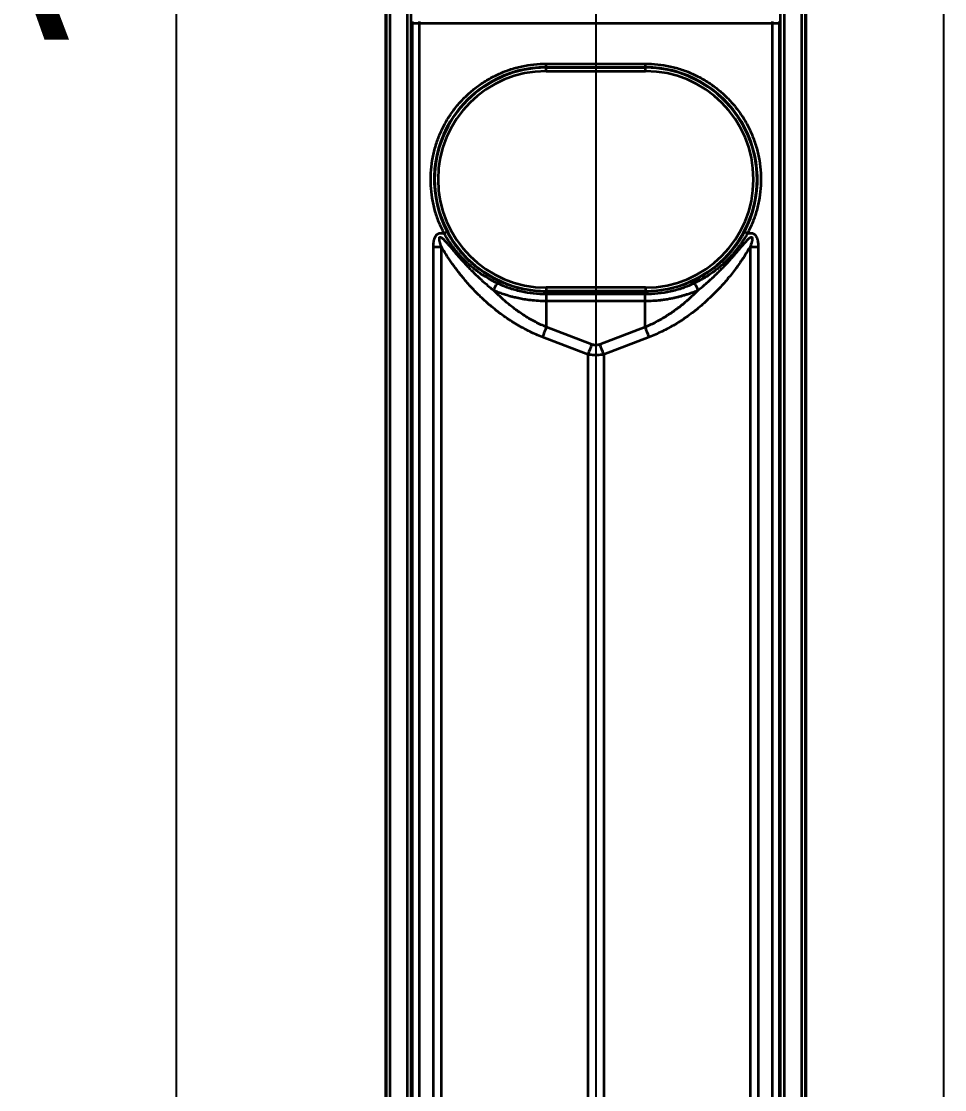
# Model space of a CAD drawing. Header units: millimetres. Extents: x 68 to 2000, y 100 to 2870.
# Drawn here: x 717.1 to 849.4, y 1823.2 to 1976.3 of the extents above; entities that cross this region are included whole.
import ezdxf

# ---------------------------------------------------------------- set-up
doc = ezdxf.new("R2010")
doc.units = ezdxf.units.MM
doc.header["$LTSCALE"] = 10
for name, color, linetype, lineweight in [('_Sichtbarkanten', 7, 'Continuous', 25), ('Bemaßung (ISO)', 7, 'Continuous', 25), ('Schnittlinie (ISO)', 7, 'Continuous', 35), ('Sichtbar schmal (ISO)', 7, 'Continuous', 35)]:
    doc.layers.add(name, color=color, linetype=linetype, lineweight=lineweight)
doc.styles.add('Bezeichnungstext (DIN)', font='verdana.ttf')
doc.styles.add('Notiztext (DIN)', font='verdana.ttf')
doc.dimstyles.new('Standard (DIN)', dxfattribs={"dimscale": 10, "dimtxt": 2.5, "dimasz": 2.5, "dimexe": 2, "dimexo": 4, "dimgap": 0.5, "dimtad": 1, "dimdec": 1, "dimrnd": 1e-08, "dimtxsty": 'Notiztext (DIN)', "dimcen": 0.09, "dimclrd": 256, "dimclre": 256, "dimclrt": 256, "dimadec": 0, "dimazin": 2, "dimtfac": 1, "dimtmove": 0, "dimatfit": 3, "dimfxl": 0, "dimtolj": 1, "dimtzin": 0, "dimlwd": -1, "dimlwe": -1, "dimarcsym": 0})

# ---------------------------------------------------------------- blocks, each defined once
blk = doc.blocks.new('2DTransSchnitt0')
at = {"layer": 'Schnittlinie (ISO)', "insert": (70.076, 197.367), "char_height": 2.5, "attachment_point": 7, "style": 'Bezeichnungstext (DIN)'}
blk.add_mtext('A', dxfattribs=at)
blk = doc.blocks.new('*D75')
at = {"layer": 'Bemaßung (ISO)', "transparency": 16777216}
for p, q in [((799.43, 1980.97), (799.43, 1440.02)), ((739.28, 1583.67), (739.28, 1440.02)), ((714.28, 1460.02), (689.28, 1460.02)), ((739.28, 1460.02), (764.28, 1460.02)), ((764.28, 1460.02), (774.43, 1460.02)), ((799.43, 1460.02), (774.43, 1460.02)), ((824.43, 1460.02), (849.43, 1460.02))]:
    blk.add_line(p, q, dxfattribs=at)
for points in [[(714.28, 1464.18), (714.28, 1455.85), (739.28, 1460.02)], [(824.43, 1464.18), (824.43, 1455.85), (799.43, 1460.02)]]:
    blk.add_solid(points, dxfattribs=at)
at = {"layer": 'Defpoints', "color": 0, "transparency": 16777216}
for p in [(799.43, 2020.97), (739.28, 1623.67), (799.43, 1460.02)]:
    blk.add_point(p, dxfattribs=at)
at = {"layer": 'Bemaßung (ISO)', "transparency": 16777216, "insert": (749.78, 1491.04), "char_height": 25, "attachment_point": 1, "style": 'Notiztext (DIN)'}
blk.add_mtext('\\A1;60', dxfattribs=at)
blk = doc.blocks.new('*D77')
at = {"layer": 'Bemaßung (ISO)', "transparency": 16777216}
for p, q in [((699.28, 2523.67), (439.28, 2523.67)), ((459.28, 2498.67), (459.28, 1648.67)), ((699.28, 1623.67), (439.28, 1623.67))]:
    blk.add_line(p, q, dxfattribs=at)
for points in [[(455.11, 2498.67), (463.45, 2498.67), (459.28, 2523.67)], [(455.11, 1648.67), (463.45, 1648.67), (459.28, 1623.67)]]:
    blk.add_solid(points, dxfattribs=at)
at = {"layer": 'Defpoints', "color": 0, "transparency": 16777216}
for p in [(739.28, 2523.67), (459.28, 1623.67), (739.28, 1623.67)]:
    blk.add_point(p, dxfattribs=at)
at = {"layer": 'Bemaßung (ISO)', "transparency": 16777216, "insert": (428.26, 2042.96), "char_height": 25, "attachment_point": 1, "rotation": 90, "style": 'Notiztext (DIN)'}
blk.add_mtext('\\A1;900', dxfattribs=at)
blk = doc.blocks.new('*D78')
at = {"layer": 'Bemaßung (ISO)', "transparency": 16777216}
for p, q in [((734.44, 2473.66), (627.2, 2473.66)), ((647.2, 1698.68), (647.2, 2448.66)), ((734.44, 1673.68), (627.2, 1673.68))]:
    blk.add_line(p, q, dxfattribs=at)
for points in [[(643.04, 2448.66), (651.37, 2448.66), (647.2, 2473.66)], [(643.04, 1698.68), (651.37, 1698.68), (647.2, 1673.68)]]:
    blk.add_solid(points, dxfattribs=at)
at = {"layer": 'Defpoints', "color": 0, "transparency": 16777216}
for p in [(647.2, 2473.66), (774.44, 2473.66), (774.44, 1673.68)]:
    blk.add_point(p, dxfattribs=at)
at = {"layer": 'Bemaßung (ISO)', "transparency": 16777216, "insert": (616.06, 2043.04), "char_height": 25, "attachment_point": 1, "rotation": 90, "style": 'Notiztext (DIN)'}
blk.add_mtext('\\A1;800', dxfattribs=at)

msp = doc.modelspace()

# ---------------------------------------------------------------- linework, layer by layer
at = {"layer": '_Sichtbarkanten'}
for p, q in [((739.28, 2523.67), (739.28, 1623.67)), ((849.28, 2523.67), (849.28, 1623.67)), ((769.28, 1676.67), (769.28, 2470.67)), ((829.58, 2470.67), (829.58, 1676.67))]:
    msp.add_line(p, q, dxfattribs=at)
at = {"layer": 'Sichtbar schmal (ISO)'}
for p, q in [((769.42, 1675.66), (769.42, 2471.68)), ((769.92, 2471.68), (769.92, 1675.66)), ((772.44, 1675.68), (772.44, 2471.66)), ((772.94, 2471.66), (772.94, 1675.68)), ((825.92, 1675.68), (825.92, 2471.66)), ((826.42, 2471.66), (826.42, 1675.68)), ((828.94, 1675.66), (828.94, 2471.68)), ((829.44, 2471.68), (829.44, 1675.66)), ((773.13, 1675.87), (773.15, 1976.05)), ((774.13, 1675.86), (774.15, 1976.05)), ((774.15, 1976.05), (774.15, 1976.31)), ((774.15, 1976.05), (824.71, 1976.05)), ((824.71, 1976.31), (824.71, 1976.05)), ((824.71, 1976.05), (824.73, 1675.86)), ((825.71, 1976.05), (825.73, 1675.87)), ((792.33, 1970.24), (806.53, 1970.24)), ((792.33, 1969.73), (792.33, 1970.24)), ((806.53, 1969.73), (806.53, 1970.24)), ((792.33, 1969.73), (806.53, 1969.73)), ((792.33, 1969.73), (792.33, 1969.68)), ((792.33, 1969.68), (806.53, 1969.68)), ((792.33, 1969.18), (792.33, 1969.68)), ((792.33, 1969.18), (806.53, 1969.18)), ((806.53, 1969.73), (806.53, 1969.68)), ((806.53, 1969.18), (806.53, 1969.68)), ((776.16, 1728.35), (776.16, 1943.99)), ((777.3, 1728.35), (777.3, 1943.99)), ((821.56, 1943.99), (821.56, 1728.35)), ((822.7, 1943.99), (822.7, 1728.35)), ((806.53, 1938.16), (792.33, 1938.16)), ((792.33, 1938.16), (792.33, 1937.66)), ((806.53, 1938.16), (806.53, 1937.66)), ((806.53, 1937.66), (792.33, 1937.66)), ((792.33, 1937.6), (792.33, 1937.66)), ((806.53, 1937.6), (792.33, 1937.6)), ((806.52, 1937.2), (792.34, 1937.2)), ((792.34, 1936.26), (792.34, 1937.2)), ((806.52, 1936.26), (806.52, 1937.2)), ((806.53, 1937.6), (806.53, 1937.66)), ((792.34, 1936.26), (806.52, 1936.26)), ((792.34, 1932.5), (792.34, 1936.26)), ((806.52, 1932.5), (806.52, 1936.26)), ((798.86, 1930.01), (792.34, 1932.5)), ((806.52, 1932.5), (800, 1930.01)), ((798.29, 1928.58), (791.77, 1931.07)), ((807.09, 1931.07), (800.57, 1928.58)), ((798.29, 1928.58), (798.29, 1743.77)), ((800.57, 1928.58), (800.57, 1743.77))]:
    msp.add_line(p, q, dxfattribs=at)
for centre, radius, start, end in [((792.33, 1953.67), 16.01, 90, 270), ((792.33, 1953.67), 15.51, 90, 270), ((806.53, 1953.67), 16.01, 270, 90), ((806.53, 1953.67), 15.51, 270, 90)]:
    msp.add_arc(centre, radius, start, end, dxfattribs=at)
for centre, major_axis, ratio, start_param, end_param in [((772.2, 1976.32), (0, 51.66), 0.018403, 4.707142, 4.712108), ((774.15, 1976.05), (-1, 0), 0.005236, 0.017454, 1.570801), ((824.71, 1976.05), (1, 0), 0.005236, 4.712384, 6.265732), ((826.66, 1976.32), (0, 51.65), 0.018399, 1.571077, 1.576044), ((792.33, 1953.67), (9.13, 13.22), 0.999999, 0.604455, 2.662176), ((806.53, 1953.67), (8.14, -13.85), 0.999999, 0.552354, 2.610076), ((777.69, 1945.92), (0.442, 0.234), 0.004624, 0.017453, 1.568342), ((821.17, 1945.92), (-0.442, 0.234), 0.004624, 4.714842, 6.265732), ((776.16, 1944.04), (-10, 0), 0.005236, 1.570796, 1.685163), ((822.7, 1944.04), (10, 0), 0.005236, 4.598023, 4.71239), ((786.28, 1940.68), (4.74, 8.81), 0.002481, 4.379438, 4.496654), ((785.24, 1938.69), (0.214, 0.452), 0.008853, 4.927959, 6.265731), ((813.62, 1938.69), (-0.214, 0.452), 0.008853, 0.017454, 1.355226), ((812.58, 1940.68), (-4.74, 8.81), 0.002481, 1.786532, 1.903744), ((792.33, 1937.1), (-0.005, 0.5), 0.011362, 4.911957, 6.265594), ((792.34, 1931.04), (1.79, 4.67), 0.108522, 1.294198, 1.606695), ((806.52, 1931.04), (-1.79, 4.67), 0.108522, 4.67649, 4.988987), ((798.86, 1928.55), (1.79, 4.67), 0.108522, 1.294198, 1.606695), ((800, 1928.55), (-1.79, 4.67), 0.108522, 4.67649, 4.988987)]:
    msp.add_ellipse(centre, major_axis=major_axis, ratio=ratio, start_param=start_param, end_param=end_param, dxfattribs=at)
for points, knots in [([(777.69, 1945.92), (777.41, 1946.45), (776.91, 1947.54), (776.33, 1949.24), (775.95, 1951), (775.75, 1952.78), (775.76, 1954.58), (775.95, 1956.37), (776.34, 1958.12), (776.92, 1959.83), (777.67, 1961.46), (778.6, 1963), (779.69, 1964.43), (780.93, 1965.73), (782.3, 1966.9), (783.79, 1967.9), (785.37, 1968.74), (787.05, 1969.41), (788.79, 1969.89), (790.56, 1970.17), (791.74, 1970.24), (792.33, 1970.24)], [0, 0, 0, 0, 0.0526316, 0.1052632, 0.1578947, 0.2105263, 0.2631579, 0.3157895, 0.3684211, 0.4210526, 0.4736842, 0.5263158, 0.5789474, 0.6315789, 0.6842105, 0.7368421, 0.7894737, 0.8421053, 0.8947368, 0.9473684, 1, 1, 1, 1]), ([(806.53, 1970.24), (807.12, 1970.24), (808.3, 1970.17), (810.07, 1969.89), (811.81, 1969.41), (813.49, 1968.74), (815.07, 1967.9), (816.56, 1966.9), (817.93, 1965.73), (819.17, 1964.43), (820.26, 1963), (821.19, 1961.46), (821.94, 1959.83), (822.52, 1958.12), (822.91, 1956.37), (823.1, 1954.58), (823.1, 1952.78), (822.91, 1951), (822.53, 1949.24), (821.95, 1947.54), (821.45, 1946.45), (821.17, 1945.92)], [0, 0, 0, 0, 0.0526316, 0.1052632, 0.1578947, 0.2105263, 0.2631579, 0.3157895, 0.3684211, 0.4210526, 0.4736842, 0.5263158, 0.5789474, 0.6315789, 0.6842105, 0.7368421, 0.7894737, 0.8421053, 0.8947368, 0.9473684, 1, 1, 1, 1]), ([(776.16, 1943.99), (776.16, 1944.07), (776.16, 1944.22), (776.17, 1944.42), (776.19, 1944.62), (776.22, 1944.8), (776.25, 1944.97), (776.29, 1945.12), (776.34, 1945.27), (776.4, 1945.4), (776.46, 1945.52), (776.53, 1945.62), (776.61, 1945.72), (776.69, 1945.79), (776.78, 1945.85), (776.87, 1945.9), (776.97, 1945.94), (777.09, 1945.97), (777.23, 1945.98), (777.37, 1945.98), (777.53, 1945.96), (777.63, 1945.93), (777.69, 1945.92)], [0, 0, 0, 0, 0.05, 0.1, 0.15, 0.2, 0.25, 0.3, 0.35, 0.4, 0.45, 0.5, 0.55, 0.6, 0.65, 0.7, 0.75, 0.8, 0.85, 0.9, 0.95, 0.9999999, 0.9999999, 0.9999999, 0.9999999]), ([(785.29, 1938.79), (785.26, 1938.8), (785.23, 1938.81), (785.21, 1938.83), (784.88, 1938.98), (784.58, 1939.14), (784.29, 1939.3), (784.24, 1939.33), (784.19, 1939.36), (784.14, 1939.39), (783.91, 1939.52), (783.7, 1939.65), (783.49, 1939.78), (783.38, 1939.85), (783.27, 1939.92), (783.16, 1939.99), (783.03, 1940.08), (782.91, 1940.17), (782.79, 1940.25), (782.63, 1940.37), (782.47, 1940.48), (782.32, 1940.59), (782.27, 1940.63), (782.22, 1940.67), (782.17, 1940.71), (781.98, 1940.86), (781.8, 1941.01), (781.63, 1941.15), (781.62, 1941.16), (781.61, 1941.16), (781.6, 1941.17), (781.44, 1941.31), (781.29, 1941.44), (781.15, 1941.57), (781.09, 1941.62), (781.04, 1941.67), (780.98, 1941.72), (780.89, 1941.81), (780.81, 1941.89), (780.72, 1941.97), (780.63, 1942.07), (780.54, 1942.16), (780.45, 1942.25), (780.41, 1942.28), (780.38, 1942.32), (780.34, 1942.36), (780.22, 1942.48), (780.11, 1942.6), (780, 1942.72), (779.99, 1942.73), (779.99, 1942.74), (779.98, 1942.74), (779.88, 1942.85), (779.78, 1942.96), (779.69, 1943.07), (779.65, 1943.11), (779.61, 1943.16), (779.57, 1943.21), (779.52, 1943.27), (779.47, 1943.33), (779.42, 1943.39), (779.35, 1943.48), (779.28, 1943.56), (779.22, 1943.65), (779.2, 1943.66), (779.19, 1943.68), (779.18, 1943.69), (779.11, 1943.79), (779.03, 1943.88), (778.96, 1943.97), (778.94, 1944), (778.92, 1944.03), (778.9, 1944.05), (778.86, 1944.12), (778.81, 1944.18), (778.77, 1944.24), (778.72, 1944.3), (778.67, 1944.37), (778.63, 1944.43), (778.62, 1944.45), (778.61, 1944.47), (778.59, 1944.48), (778.54, 1944.56), (778.49, 1944.64), (778.43, 1944.72), (778.42, 1944.74), (778.4, 1944.76), (778.39, 1944.79), (778.35, 1944.84), (778.32, 1944.89), (778.29, 1944.94), (778.25, 1945), (778.21, 1945.05), (778.17, 1945.11), (778.17, 1945.12), (778.16, 1945.13), (778.15, 1945.14), (778.11, 1945.21), (778.07, 1945.28), (778.03, 1945.35), (778.01, 1945.37), (778, 1945.39), (777.99, 1945.41), (777.96, 1945.46), (777.93, 1945.51), (777.9, 1945.55), (777.88, 1945.59), (777.85, 1945.64), (777.83, 1945.68), (777.81, 1945.71), (777.79, 1945.73), (777.78, 1945.76), (777.75, 1945.82), (777.72, 1945.87), (777.69, 1945.92)], [0, 0, 0, 0, 0.004276, 0.004276, 0.004276, 0.053726, 0.053726, 0.053726, 0.0625, 0.0625, 0.0625, 0.102903, 0.102903, 0.102903, 0.125, 0.125, 0.125, 0.151758, 0.151758, 0.151758, 0.1875, 0.1875, 0.1875, 0.200059, 0.200059, 0.200059, 0.247803, 0.247803, 0.247803, 0.25, 0.25, 0.25, 0.295013, 0.295013, 0.295013, 0.3125, 0.3125, 0.3125, 0.34185, 0.34185, 0.34185, 0.375, 0.375, 0.375, 0.388506, 0.388506, 0.388506, 0.434882, 0.434882, 0.434882, 0.4375, 0.4375, 0.4375, 0.480621, 0.480621, 0.480621, 0.5, 0.5, 0.5, 0.525458, 0.525458, 0.525458, 0.5625, 0.5625, 0.5625, 0.569334, 0.569334, 0.569334, 0.612298, 0.612298, 0.612298, 0.625, 0.625, 0.625, 0.654475, 0.654475, 0.654475, 0.6875, 0.6875, 0.6875, 0.696015, 0.696015, 0.696015, 0.737088, 0.737088, 0.737088, 0.75, 0.75, 0.75, 0.778003, 0.778003, 0.778003, 0.8125, 0.8125, 0.8125, 0.819295, 0.819295, 0.819295, 0.861856, 0.861856, 0.861856, 0.875, 0.875, 0.875, 0.907293, 0.907293, 0.907293, 0.9375, 0.9375, 0.9375, 0.958242, 0.958242, 0.958242, 1, 1, 1, 1]), ([(785.45, 1939.14), (785.08, 1939.32), (784.74, 1939.5), (784.42, 1939.68), (784.39, 1939.7), (784.36, 1939.71), (784.34, 1939.73), (784.05, 1939.89), (783.78, 1940.06), (783.53, 1940.22), (783.48, 1940.26), (783.43, 1940.29), (783.38, 1940.32), (783.16, 1940.47), (782.95, 1940.62), (782.75, 1940.76), (782.69, 1940.81), (782.63, 1940.85), (782.57, 1940.9), (782.4, 1941.03), (782.24, 1941.16), (782.08, 1941.29), (782.01, 1941.35), (781.94, 1941.41), (781.87, 1941.46), (781.74, 1941.58), (781.62, 1941.69), (781.5, 1941.8), (781.42, 1941.87), (781.35, 1941.94), (781.28, 1942.01), (781.17, 1942.1), (781.08, 1942.2), (780.98, 1942.29), (780.91, 1942.37), (780.83, 1942.44), (780.76, 1942.52), (780.68, 1942.6), (780.61, 1942.68), (780.54, 1942.75), (780.46, 1942.84), (780.38, 1942.92), (780.31, 1943.01), (780.25, 1943.07), (780.2, 1943.13), (780.14, 1943.19), (780.07, 1943.29), (779.99, 1943.38), (779.92, 1943.46), (779.88, 1943.51), (779.84, 1943.56), (779.8, 1943.61), (779.72, 1943.71), (779.65, 1943.8), (779.58, 1943.89), (779.55, 1943.93), (779.52, 1943.97), (779.49, 1944), (779.42, 1944.1), (779.35, 1944.2), (779.28, 1944.3), (779.26, 1944.32), (779.24, 1944.35), (779.23, 1944.37), (779.15, 1944.47), (779.08, 1944.57), (779.02, 1944.67), (779.01, 1944.69), (779, 1944.7), (778.99, 1944.72), (778.92, 1944.82), (778.85, 1944.92), (778.79, 1945.02), (778.79, 1945.03), (778.78, 1945.03), (778.78, 1945.04), (778.71, 1945.14), (778.65, 1945.24), (778.59, 1945.34), (778.53, 1945.43), (778.48, 1945.53), (778.43, 1945.62), (778.42, 1945.63), (778.42, 1945.63), (778.41, 1945.64), (778.36, 1945.73), (778.31, 1945.81), (778.27, 1945.89), (778.27, 1945.9), (778.26, 1945.9), (778.26, 1945.91), (778.21, 1945.99), (778.17, 1946.07), (778.13, 1946.15)], [0, 0, 0, 0, 0.057565, 0.057565, 0.057565, 0.0625, 0.0625, 0.0625, 0.1151, 0.1151, 0.1151, 0.125, 0.125, 0.125, 0.172778, 0.172778, 0.172778, 0.1875, 0.1875, 0.1875, 0.230568, 0.230568, 0.230568, 0.25, 0.25, 0.25, 0.288462, 0.288462, 0.288462, 0.3125, 0.3125, 0.3125, 0.346447, 0.346447, 0.346447, 0.375, 0.375, 0.375, 0.404515, 0.404515, 0.404515, 0.4375, 0.4375, 0.4375, 0.462655, 0.462655, 0.462655, 0.5, 0.5, 0.5, 0.520857, 0.520857, 0.520857, 0.5625, 0.5625, 0.5625, 0.579112, 0.579112, 0.579112, 0.625, 0.625, 0.625, 0.637378, 0.637378, 0.637378, 0.6875, 0.6875, 0.6875, 0.695572, 0.695572, 0.695572, 0.75, 0.75, 0.75, 0.753763, 0.753763, 0.753763, 0.811375, 0.811375, 0.811375, 0.870743, 0.870743, 0.870743, 0.875, 0.875, 0.875, 0.934194, 0.934194, 0.934194, 0.9375, 0.9375, 0.9375, 1, 1, 1, 1]), ([(820.73, 1946.15), (820.69, 1946.07), (820.64, 1945.99), (820.6, 1945.91), (820.59, 1945.9), (820.59, 1945.9), (820.59, 1945.89), (820.54, 1945.81), (820.49, 1945.72), (820.44, 1945.64), (820.44, 1945.62), (820.43, 1945.61), (820.42, 1945.6), (820.37, 1945.52), (820.32, 1945.43), (820.27, 1945.34), (820.26, 1945.32), (820.24, 1945.3), (820.23, 1945.28), (820.18, 1945.19), (820.12, 1945.11), (820.07, 1945.02), (820.05, 1944.99), (820.03, 1944.96), (820.01, 1944.93), (819.96, 1944.84), (819.9, 1944.76), (819.84, 1944.67), (819.81, 1944.63), (819.79, 1944.59), (819.76, 1944.55), (819.7, 1944.47), (819.64, 1944.38), (819.58, 1944.29), (819.54, 1944.24), (819.5, 1944.19), (819.47, 1944.14), (819.41, 1944.06), (819.35, 1943.98), (819.28, 1943.89), (819.23, 1943.83), (819.18, 1943.77), (819.13, 1943.7), (819.07, 1943.62), (819.01, 1943.54), (818.94, 1943.47), (818.88, 1943.39), (818.81, 1943.31), (818.74, 1943.23), (818.68, 1943.16), (818.62, 1943.08), (818.55, 1943.01), (818.47, 1942.91), (818.38, 1942.82), (818.29, 1942.72), (818.23, 1942.66), (818.17, 1942.59), (818.1, 1942.52), (818, 1942.41), (817.89, 1942.3), (817.77, 1942.18), (817.71, 1942.13), (817.65, 1942.07), (817.59, 1942.01), (817.45, 1941.88), (817.31, 1941.75), (817.15, 1941.61), (817.1, 1941.56), (817.04, 1941.52), (816.99, 1941.47), (816.81, 1941.32), (816.63, 1941.17), (816.43, 1941.01), (816.38, 1940.98), (816.34, 1940.94), (816.29, 1940.9), (816.07, 1940.73), (815.83, 1940.56), (815.58, 1940.39), (815.54, 1940.37), (815.51, 1940.34), (815.48, 1940.32), (815.2, 1940.13), (814.9, 1939.95), (814.58, 1939.76), (814.56, 1939.75), (814.54, 1939.74), (814.52, 1939.73), (814.18, 1939.53), (813.81, 1939.33), (813.4, 1939.14)], [0, 0, 0, 0, 0.0625, 0.0625, 0.0625, 0.066189, 0.066189, 0.066189, 0.125, 0.125, 0.125, 0.133162, 0.133162, 0.133162, 0.1875, 0.1875, 0.1875, 0.199949, 0.199949, 0.199949, 0.25, 0.25, 0.25, 0.266575, 0.266575, 0.266575, 0.3125, 0.3125, 0.3125, 0.333123, 0.333123, 0.333123, 0.375, 0.375, 0.375, 0.39966, 0.39966, 0.39966, 0.4375, 0.4375, 0.4375, 0.466253, 0.466253, 0.466253, 0.5, 0.5, 0.5, 0.532921, 0.532921, 0.532921, 0.5625, 0.5625, 0.5625, 0.599677, 0.599677, 0.599677, 0.625, 0.625, 0.625, 0.666537, 0.666537, 0.666537, 0.6875, 0.6875, 0.6875, 0.733514, 0.733514, 0.733514, 0.75, 0.75, 0.75, 0.800635, 0.800635, 0.800635, 0.8125, 0.8125, 0.8125, 0.867708, 0.867708, 0.867708, 0.875, 0.875, 0.875, 0.934336, 0.934336, 0.934336, 0.9375, 0.9375, 0.9375, 1, 1, 1, 1]), ([(821.17, 1945.92), (821.14, 1945.87), (821.11, 1945.81), (821.08, 1945.76), (821.06, 1945.73), (821.05, 1945.7), (821.03, 1945.68), (821.01, 1945.64), (820.99, 1945.61), (820.97, 1945.57), (820.94, 1945.52), (820.9, 1945.46), (820.87, 1945.41), (820.87, 1945.4), (820.86, 1945.4), (820.86, 1945.39), (820.83, 1945.34), (820.79, 1945.28), (820.75, 1945.21), (820.73, 1945.18), (820.71, 1945.14), (820.68, 1945.11), (820.67, 1945.08), (820.65, 1945.06), (820.63, 1945.03), (820.59, 1944.97), (820.55, 1944.9), (820.51, 1944.84), (820.49, 1944.82), (820.48, 1944.8), (820.47, 1944.78), (820.44, 1944.74), (820.41, 1944.69), (820.37, 1944.64), (820.33, 1944.57), (820.28, 1944.5), (820.23, 1944.43), (820.18, 1944.36), (820.12, 1944.28), (820.06, 1944.2), (820.03, 1944.15), (819.99, 1944.1), (819.95, 1944.05), (819.93, 1944.02), (819.91, 1943.99), (819.89, 1943.96), (819.82, 1943.88), (819.76, 1943.79), (819.69, 1943.7), (819.67, 1943.68), (819.66, 1943.67), (819.64, 1943.65), (819.59, 1943.57), (819.53, 1943.5), (819.47, 1943.43), (819.41, 1943.36), (819.35, 1943.28), (819.29, 1943.21), (819.27, 1943.18), (819.24, 1943.16), (819.22, 1943.13), (819.13, 1943.03), (819.04, 1942.92), (818.94, 1942.81), (818.92, 1942.79), (818.9, 1942.77), (818.88, 1942.74), (818.8, 1942.65), (818.71, 1942.56), (818.63, 1942.47), (818.56, 1942.4), (818.49, 1942.32), (818.41, 1942.25), (818.37, 1942.2), (818.32, 1942.15), (818.27, 1942.1), (818.14, 1941.98), (818.01, 1941.85), (817.88, 1941.73), (817.87, 1941.72), (817.86, 1941.71), (817.85, 1941.7), (817.7, 1941.56), (817.54, 1941.41), (817.37, 1941.27), (817.33, 1941.23), (817.29, 1941.2), (817.26, 1941.17), (817.12, 1941.05), (816.97, 1940.93), (816.81, 1940.81), (816.72, 1940.74), (816.63, 1940.67), (816.54, 1940.59), (816.43, 1940.51), (816.32, 1940.43), (816.21, 1940.35), (816.05, 1940.24), (815.88, 1940.12), (815.7, 1940), (815.66, 1939.97), (815.62, 1939.95), (815.58, 1939.92), (815.38, 1939.78), (815.16, 1939.65), (814.93, 1939.51), (814.86, 1939.47), (814.79, 1939.43), (814.72, 1939.39), (814.56, 1939.3), (814.4, 1939.21), (814.24, 1939.12), (814.02, 1939.01), (813.8, 1938.9), (813.57, 1938.79)], [0, 0, 0, 0, 0.0416341, 0.0416341, 0.0416341, 0.0625, 0.0625, 0.0625, 0.0866207, 0.0866207, 0.0866207, 0.125, 0.125, 0.125, 0.1276593, 0.1276593, 0.1276593, 0.1662083, 0.1662083, 0.1662083, 0.1875, 0.1875, 0.1875, 0.2033565, 0.2033565, 0.2033565, 0.2399222, 0.2399222, 0.2399222, 0.25, 0.25, 0.25, 0.2764862, 0.2764862, 0.2764862, 0.3125, 0.3125, 0.3125, 0.3510776, 0.3510776, 0.3510776, 0.375, 0.375, 0.375, 0.3895387, 0.3895387, 0.3895387, 0.4289244, 0.4289244, 0.4289244, 0.4375, 0.4375, 0.4375, 0.4693245, 0.4693245, 0.4693245, 0.5, 0.5, 0.5, 0.5108569, 0.5108569, 0.5108569, 0.553618, 0.553618, 0.553618, 0.5625, 0.5625, 0.5625, 0.597656, 0.597656, 0.597656, 0.625, 0.625, 0.625, 0.6431249, 0.6431249, 0.6431249, 0.6875, 0.6875, 0.6875, 0.6904332, 0.6904332, 0.6904332, 0.7396953, 0.7396953, 0.7396953, 0.75, 0.75, 0.75, 0.7896329, 0.7896329, 0.7896329, 0.8125, 0.8125, 0.8125, 0.837854, 0.837854, 0.837854, 0.875, 0.875, 0.875, 0.8829222, 0.8829222, 0.8829222, 0.9250289, 0.9250289, 0.9250289, 0.9375, 0.9375, 0.9375, 0.9648926, 0.9648926, 0.9648926, 0.9999999, 0.9999999, 0.9999999, 0.9999999]), ([(821.17, 1945.92), (821.22, 1945.93), (821.32, 1945.95), (821.46, 1945.97), (821.59, 1945.98), (821.72, 1945.97), (821.83, 1945.95), (821.94, 1945.92), (822.03, 1945.88), (822.12, 1945.82), (822.21, 1945.75), (822.3, 1945.66), (822.38, 1945.54), (822.46, 1945.41), (822.52, 1945.26), (822.58, 1945.09), (822.62, 1944.91), (822.66, 1944.71), (822.68, 1944.49), (822.7, 1944.25), (822.7, 1944.08), (822.7, 1943.99)], [0, 0, 0, 0, 0.0526316, 0.1052632, 0.1578947, 0.2105263, 0.2631579, 0.3157895, 0.3684211, 0.4210526, 0.4736842, 0.5263158, 0.5789474, 0.6315789, 0.6842105, 0.7368421, 0.7894737, 0.8421053, 0.8947368, 0.9473684, 0.9999999, 0.9999999, 0.9999999, 0.9999999]), ([(777.3, 1943.99), (777.27, 1944.06), (777.25, 1944.12), (777.23, 1944.19), (777.21, 1944.25), (777.19, 1944.31), (777.17, 1944.37), (777.16, 1944.42), (777.14, 1944.48), (777.13, 1944.53), (777.11, 1944.59), (777.1, 1944.64), (777.09, 1944.68), (777.07, 1944.73), (777.06, 1944.78), (777.05, 1944.82), (777.04, 1944.86), (777.04, 1944.91), (777.03, 1944.94), (777.03, 1944.97), (777.02, 1945), (777.02, 1945.03), (777.02, 1945.04), (777.02, 1945.05), (777.02, 1945.05), (777.01, 1945.09), (777.01, 1945.12), (777.01, 1945.15), (777.01, 1945.18), (777.01, 1945.21), (777.01, 1945.23), (777.01, 1945.26), (777.02, 1945.28), (777.02, 1945.3), (777.03, 1945.32), (777.03, 1945.33), (777.04, 1945.34), (777.05, 1945.36), (777.05, 1945.37), (777.06, 1945.38), (777.07, 1945.38), (777.08, 1945.39), (777.09, 1945.4), (777.11, 1945.4), (777.12, 1945.4), (777.14, 1945.4), (777.15, 1945.4), (777.17, 1945.4), (777.19, 1945.39), (777.21, 1945.38), (777.24, 1945.37), (777.26, 1945.36), (777.28, 1945.34), (777.31, 1945.33), (777.34, 1945.31), (777.36, 1945.29), (777.39, 1945.27), (777.42, 1945.25), (777.42, 1945.24), (777.42, 1945.24), (777.43, 1945.24), (777.46, 1945.21), (777.49, 1945.18), (777.53, 1945.15), (777.56, 1945.11), (777.6, 1945.08), (777.64, 1945.04), (777.67, 1945.01), (777.71, 1944.97), (777.75, 1944.92), (777.79, 1944.88), (777.83, 1944.84), (777.88, 1944.79), (777.92, 1944.74), (777.96, 1944.69), (778.01, 1944.64), (778.06, 1944.59), (778.11, 1944.53), (778.16, 1944.48), (778.21, 1944.42), (778.26, 1944.36), (778.32, 1944.29), (778.35, 1944.25), (778.39, 1944.2), (778.44, 1944.15), (778.45, 1944.13), (778.47, 1944.11), (778.49, 1944.09), (778.55, 1944.02), (778.61, 1943.95), (778.68, 1943.87), (778.74, 1943.79), (778.81, 1943.71), (778.88, 1943.63), (778.96, 1943.54), (779.03, 1943.45), (779.11, 1943.36), (779.19, 1943.27), (779.27, 1943.17), (779.36, 1943.07), (779.38, 1943.05), (779.39, 1943.04), (779.41, 1943.02), (779.48, 1942.93), (779.56, 1942.84), (779.64, 1942.75), (779.73, 1942.64), (779.84, 1942.53), (779.94, 1942.4), (780.05, 1942.28), (780.16, 1942.16), (780.28, 1942.03), (780.34, 1941.97), (780.4, 1941.9), (780.46, 1941.84), (780.52, 1941.77), (780.58, 1941.7), (780.65, 1941.63), (780.78, 1941.49), (780.91, 1941.34), (781.05, 1941.19), (781.2, 1941.04), (781.35, 1940.89), (781.5, 1940.73), (781.55, 1940.68), (781.6, 1940.63), (781.65, 1940.58), (781.77, 1940.46), (781.89, 1940.34), (782.01, 1940.22), (782.19, 1940.05), (782.37, 1939.87), (782.57, 1939.68), (782.73, 1939.54), (782.89, 1939.39), (783.05, 1939.24), (783.11, 1939.19), (783.16, 1939.14), (783.21, 1939.09), (783.44, 1938.89), (783.68, 1938.68), (783.93, 1938.47), (784.17, 1938.26), (784.43, 1938.05), (784.7, 1937.84), (784.72, 1937.82), (784.74, 1937.81), (784.76, 1937.79)], [0.0000002, 0.0000002, 0.0000002, 0.0000002, 0.0243902, 0.0243902, 0.0243902, 0.0487805, 0.0487805, 0.0487805, 0.0731707, 0.0731707, 0.0731707, 0.097561, 0.097561, 0.097561, 0.1219512, 0.1219512, 0.1219512, 0.1463415, 0.1463415, 0.1463415, 0.1642002, 0.1642002, 0.1642002, 0.1707317, 0.1707317, 0.1707317, 0.195122, 0.195122, 0.195122, 0.2195122, 0.2195122, 0.2195122, 0.2439024, 0.2439024, 0.2439024, 0.2682927, 0.2682927, 0.2682927, 0.2926829, 0.2926829, 0.2926829, 0.3170732, 0.3170732, 0.3170732, 0.3414634, 0.3414634, 0.3414634, 0.3658537, 0.3658537, 0.3658537, 0.3902439, 0.3902439, 0.3902439, 0.4146341, 0.4146341, 0.4146341, 0.4356417, 0.4356417, 0.4356417, 0.4390244, 0.4390244, 0.4390244, 0.4634146, 0.4634146, 0.4634146, 0.4878049, 0.4878049, 0.4878049, 0.5121951, 0.5121951, 0.5121951, 0.5365854, 0.5365854, 0.5365854, 0.5609756, 0.5609756, 0.5609756, 0.5853659, 0.5853659, 0.5853659, 0.6097561, 0.6097561, 0.6097561, 0.6270384, 0.6270384, 0.6270384, 0.6341463, 0.6341463, 0.6341463, 0.6585366, 0.6585366, 0.6585366, 0.6829268, 0.6829268, 0.6829268, 0.7073171, 0.7073171, 0.7073171, 0.7317073, 0.7317073, 0.7317073, 0.7358141, 0.7358141, 0.7358141, 0.7560976, 0.7560976, 0.7560976, 0.7804878, 0.7804878, 0.7804878, 0.804878, 0.804878, 0.804878, 0.8168316, 0.8168316, 0.8168316, 0.8292683, 0.8292683, 0.8292683, 0.8536585, 0.8536585, 0.8536585, 0.8780488, 0.8780488, 0.8780488, 0.8856161, 0.8856161, 0.8856161, 0.902439, 0.902439, 0.902439, 0.9268293, 0.9268293, 0.9268293, 0.9454682, 0.9454682, 0.9454682, 0.9512195, 0.9512195, 0.9512195, 0.9756098, 0.9756098, 0.9756098, 0.9984359, 0.9984359, 0.9984359, 0.9999998, 0.9999998, 0.9999998, 0.9999998]), ([(814.1, 1937.79), (814.31, 1937.96), (814.51, 1938.12), (814.71, 1938.29), (814.73, 1938.3), (814.75, 1938.32), (814.77, 1938.33), (814.96, 1938.5), (815.15, 1938.66), (815.34, 1938.82), (815.35, 1938.84), (815.37, 1938.85), (815.39, 1938.87), (815.57, 1939.03), (815.75, 1939.19), (815.93, 1939.35), (815.95, 1939.37), (815.97, 1939.38), (815.98, 1939.4), (816.16, 1939.56), (816.34, 1939.73), (816.51, 1939.89), (816.52, 1939.91), (816.54, 1939.92), (816.55, 1939.94), (816.73, 1940.1), (816.9, 1940.27), (817.06, 1940.43), (817.08, 1940.45), (817.09, 1940.46), (817.1, 1940.47), (817.27, 1940.64), (817.43, 1940.8), (817.58, 1940.95), (817.59, 1940.97), (817.6, 1940.98), (817.61, 1940.99), (817.76, 1941.15), (817.9, 1941.29), (818.03, 1941.43), (818.04, 1941.45), (818.05, 1941.46), (818.06, 1941.47), (818.19, 1941.61), (818.32, 1941.74), (818.43, 1941.86), (818.44, 1941.87), (818.45, 1941.88), (818.46, 1941.89), (818.57, 1942.02), (818.68, 1942.14), (818.78, 1942.25), (818.79, 1942.26), (818.79, 1942.27), (818.8, 1942.28), (818.9, 1942.39), (819, 1942.5), (819.09, 1942.6), (819.1, 1942.61), (819.1, 1942.62), (819.11, 1942.62), (819.2, 1942.73), (819.29, 1942.82), (819.37, 1942.92), (819.37, 1942.93), (819.38, 1942.93), (819.38, 1942.94), (819.47, 1943.03), (819.54, 1943.12), (819.62, 1943.21), (819.62, 1943.21), (819.63, 1943.22), (819.63, 1943.23), (819.71, 1943.31), (819.78, 1943.39), (819.84, 1943.47), (819.85, 1943.48), (819.85, 1943.48), (819.86, 1943.49), (819.92, 1943.57), (819.99, 1943.64), (820.05, 1943.71), (820.05, 1943.72), (820.06, 1943.72), (820.06, 1943.73), (820.12, 1943.8), (820.18, 1943.87), (820.23, 1943.93), (820.24, 1943.94), (820.24, 1943.94), (820.24, 1943.94), (820.3, 1944.01), (820.35, 1944.07), (820.41, 1944.13), (820.41, 1944.14), (820.41, 1944.14), (820.41, 1944.14), (820.47, 1944.2), (820.51, 1944.26), (820.56, 1944.31), (820.56, 1944.32), (820.57, 1944.32), (820.57, 1944.32), (820.62, 1944.38), (820.66, 1944.43), (820.7, 1944.48), (820.71, 1944.48), (820.71, 1944.48), (820.71, 1944.49), (820.76, 1944.54), (820.8, 1944.58), (820.84, 1944.63), (820.88, 1944.68), (820.92, 1944.72), (820.96, 1944.77), (821, 1944.81), (821.04, 1944.85), (821.08, 1944.89), (821.11, 1944.93), (821.15, 1944.97), (821.18, 1945), (821.22, 1945.04), (821.25, 1945.07), (821.28, 1945.1), (821.32, 1945.13), (821.35, 1945.16), (821.38, 1945.19), (821.41, 1945.22), (821.44, 1945.24), (821.46, 1945.26), (821.49, 1945.28), (821.52, 1945.3), (821.54, 1945.32), (821.56, 1945.34), (821.59, 1945.35), (821.61, 1945.36), (821.63, 1945.37), (821.65, 1945.38), (821.67, 1945.39), (821.69, 1945.39), (821.7, 1945.4), (821.72, 1945.4), (821.73, 1945.4), (821.75, 1945.4), (821.76, 1945.4), (821.77, 1945.39), (821.78, 1945.39), (821.79, 1945.38), (821.8, 1945.37), (821.81, 1945.36), (821.82, 1945.35), (821.83, 1945.34), (821.83, 1945.32), (821.84, 1945.3), (821.84, 1945.28), (821.85, 1945.26), (821.85, 1945.23), (821.85, 1945.2), (821.85, 1945.17), (821.85, 1945.14), (821.85, 1945.11), (821.85, 1945.07), (821.84, 1945.03), (821.84, 1944.99), (821.83, 1944.95), (821.82, 1944.9), (821.81, 1944.86), (821.8, 1944.81), (821.79, 1944.76), (821.78, 1944.71), (821.77, 1944.65), (821.75, 1944.6), (821.74, 1944.54), (821.72, 1944.48), (821.7, 1944.41), (821.68, 1944.35), (821.66, 1944.28), (821.64, 1944.21), (821.61, 1944.14), (821.59, 1944.07), (821.56, 1943.99)], [0, 0, 0, 0, 0.021727, 0.021727, 0.021727, 0.02381, 0.02381, 0.02381, 0.045583, 0.045583, 0.045583, 0.047619, 0.047619, 0.047619, 0.069445, 0.069445, 0.069445, 0.071429, 0.071429, 0.071429, 0.093311, 0.093311, 0.093311, 0.095238, 0.095238, 0.095238, 0.11718, 0.11718, 0.11718, 0.119048, 0.119048, 0.119048, 0.141038, 0.141038, 0.141038, 0.142857, 0.142857, 0.142857, 0.164889, 0.164889, 0.164889, 0.166667, 0.166667, 0.166667, 0.188744, 0.188744, 0.188744, 0.190476, 0.190476, 0.190476, 0.212605, 0.212605, 0.212605, 0.214286, 0.214286, 0.214286, 0.236468, 0.236468, 0.236468, 0.238095, 0.238095, 0.238095, 0.260328, 0.260328, 0.260328, 0.261905, 0.261905, 0.261905, 0.284189, 0.284189, 0.284189, 0.285714, 0.285714, 0.285714, 0.308049, 0.308049, 0.308049, 0.309524, 0.309524, 0.309524, 0.33191, 0.33191, 0.33191, 0.333333, 0.333333, 0.333333, 0.35577, 0.35577, 0.35577, 0.357143, 0.357143, 0.357143, 0.379631, 0.379631, 0.379631, 0.380952, 0.380952, 0.380952, 0.403491, 0.403491, 0.403491, 0.404762, 0.404762, 0.404762, 0.427351, 0.427351, 0.427351, 0.428571, 0.428571, 0.428571, 0.451211, 0.451211, 0.451211, 0.475072, 0.475072, 0.475072, 0.498933, 0.498933, 0.498933, 0.522794, 0.522794, 0.522794, 0.546654, 0.546654, 0.546654, 0.570514, 0.570514, 0.570514, 0.594375, 0.594375, 0.594375, 0.618235, 0.618235, 0.618235, 0.642095, 0.642095, 0.642095, 0.665952, 0.665952, 0.665952, 0.68981, 0.68981, 0.68981, 0.713671, 0.713671, 0.713671, 0.737529, 0.737529, 0.737529, 0.761394, 0.761394, 0.761394, 0.785259, 0.785259, 0.785259, 0.809119, 0.809119, 0.809119, 0.832978, 0.832978, 0.832978, 0.856838, 0.856838, 0.856838, 0.880698, 0.880698, 0.880698, 0.904559, 0.904559, 0.904559, 0.928419, 0.928419, 0.928419, 0.952279, 0.952279, 0.952279, 0.97614, 0.97614, 0.97614, 1, 1, 1, 1]), ([(821.56, 1943.99), (821.33, 1943.6), (821.07, 1943.18), (820.79, 1942.75), (820.51, 1942.32), (820.21, 1941.88), (819.88, 1941.41), (819.55, 1940.95), (819.18, 1940.46), (818.78, 1939.96), (818.38, 1939.46), (817.94, 1938.94), (817.47, 1938.42), (817, 1937.9), (816.49, 1937.37), (815.96, 1936.86), (815.43, 1936.35), (814.88, 1935.86), (814.32, 1935.39), (813.76, 1934.92), (813.19, 1934.48), (812.6, 1934.07), (812.01, 1933.65), (811.41, 1933.25), (810.8, 1932.88), (810.19, 1932.52), (809.56, 1932.18), (808.95, 1931.88), (808.33, 1931.57), (807.71, 1931.3), (807.09, 1931.07)], [0, 0, 0, 0, 0.1, 0.1, 0.1, 0.2, 0.2, 0.2, 0.3, 0.3, 0.3, 0.4, 0.4, 0.4, 0.5, 0.5, 0.5, 0.6, 0.6, 0.6, 0.7, 0.7, 0.7, 0.8, 0.8, 0.8, 0.9, 0.9, 0.9, 1, 1, 1, 1]), ([(792.34, 1937.2), (791.73, 1937.2), (791.13, 1937.23), (790.52, 1937.3), (789.92, 1937.36), (789.32, 1937.47), (788.72, 1937.6), (788.72, 1937.6), (788.72, 1937.6), (788.71, 1937.6), (788.12, 1937.74), (787.54, 1937.9), (786.97, 1938.1), (786.97, 1938.1), (786.96, 1938.1), (786.96, 1938.1), (786.39, 1938.3), (785.83, 1938.53), (785.29, 1938.79)], [0, 0, 0, 0, 0.25, 0.25, 0.25, 0.5, 0.5, 0.5, 0.5014366, 0.5014366, 0.5014366, 0.75, 0.75, 0.75, 0.7518169, 0.7518169, 0.7518169, 0.9999993, 0.9999993, 0.9999993, 0.9999993]), ([(792.33, 1937.6), (791.74, 1937.6), (791.15, 1937.63), (790.56, 1937.7), (789.97, 1937.76), (789.38, 1937.86), (788.8, 1937.99), (788.23, 1938.12), (787.66, 1938.28), (787.1, 1938.47), (787.09, 1938.48), (787.09, 1938.48), (787.09, 1938.48), (786.53, 1938.67), (785.99, 1938.89), (785.45, 1939.14)], [0, 0, 0, 0, 0.2497917, 0.2497917, 0.2497917, 0.5, 0.5, 0.5, 0.75, 0.75, 0.75, 0.7514882, 0.7514882, 0.7514882, 1, 1, 1, 1]), ([(813.57, 1938.79), (813.02, 1938.53), (812.47, 1938.3), (811.9, 1938.1), (811.32, 1937.9), (810.73, 1937.73), (810.14, 1937.6), (809.54, 1937.47), (808.94, 1937.37), (808.34, 1937.3), (807.73, 1937.23), (807.13, 1937.2), (806.52, 1937.2)], [0, 0, 0, 0, 0.248741, 0.248741, 0.248741, 0.499365, 0.499365, 0.499365, 0.749894, 0.749894, 0.749894, 1, 1, 1, 1]), ([(813.4, 1939.14), (812.87, 1938.89), (812.33, 1938.67), (811.77, 1938.48), (811.21, 1938.28), (810.63, 1938.12), (810.05, 1937.99), (809.48, 1937.86), (808.89, 1937.76), (808.3, 1937.7), (807.71, 1937.63), (807.12, 1937.6), (806.53, 1937.6)], [0, 0, 0, 0, 0.24907, 0.24907, 0.24907, 0.5, 0.5, 0.5, 0.75, 0.75, 0.75, 1, 1, 1, 1]), ([(784.76, 1937.79), (784.99, 1937.7), (785.22, 1937.61), (785.45, 1937.52), (785.68, 1937.43), (785.91, 1937.35), (786.14, 1937.28), (786.14, 1937.28), (786.15, 1937.27), (786.15, 1937.27), (786.38, 1937.2), (786.6, 1937.13), (786.83, 1937.06), (786.84, 1937.06), (786.85, 1937.05), (786.86, 1937.05), (787.09, 1936.98), (787.31, 1936.92), (787.55, 1936.86), (787.56, 1936.86), (787.57, 1936.86), (787.58, 1936.85), (787.81, 1936.79), (788.06, 1936.74), (788.31, 1936.68), (788.32, 1936.68), (788.33, 1936.68), (788.33, 1936.68), (788.59, 1936.62), (788.87, 1936.57), (789.16, 1936.52), (789.44, 1936.47), (789.75, 1936.43), (790.08, 1936.39), (790.09, 1936.39), (790.1, 1936.39), (790.11, 1936.39), (790.43, 1936.35), (790.76, 1936.32), (791.13, 1936.3), (791.14, 1936.29), (791.15, 1936.29), (791.17, 1936.29), (791.53, 1936.27), (791.92, 1936.26), (792.34, 1936.26)], [0, 0, 0, 0, 0.111111, 0.111111, 0.111111, 0.220269, 0.220269, 0.220269, 0.222222, 0.222222, 0.222222, 0.329038, 0.329038, 0.329038, 0.333333, 0.333333, 0.333333, 0.439832, 0.439832, 0.439832, 0.444444, 0.444444, 0.444444, 0.552663, 0.552663, 0.552663, 0.555556, 0.555556, 0.555556, 0.666667, 0.666667, 0.666667, 0.777778, 0.777778, 0.777778, 0.781046, 0.781046, 0.781046, 0.888889, 0.888889, 0.888889, 0.892458, 0.892458, 0.892458, 1, 1, 1, 1]), ([(792.34, 1932.5), (791.83, 1932.72), (791.32, 1932.96), (790.8, 1933.23), (790.79, 1933.23), (790.79, 1933.23), (790.78, 1933.23), (790.29, 1933.49), (789.78, 1933.78), (789.28, 1934.1), (789.25, 1934.12), (789.23, 1934.13), (789.2, 1934.15), (788.73, 1934.45), (788.25, 1934.78), (787.79, 1935.12), (787.73, 1935.17), (787.67, 1935.21), (787.61, 1935.26), (787.18, 1935.59), (786.75, 1935.94), (786.34, 1936.29), (786.26, 1936.36), (786.18, 1936.43), (786.11, 1936.5), (785.7, 1936.86), (785.31, 1937.23), (784.95, 1937.6), (784.88, 1937.66), (784.82, 1937.73), (784.76, 1937.79)], [0, 0, 0, 0, 0.198071, 0.198071, 0.198071, 0.2, 0.2, 0.2, 0.389576, 0.389576, 0.389576, 0.4, 0.4, 0.4, 0.577216, 0.577216, 0.577216, 0.6, 0.6, 0.6, 0.767574, 0.767574, 0.767574, 0.8, 0.8, 0.8, 0.970345, 0.970345, 0.970345, 1, 1, 1, 1]), ([(806.52, 1936.26), (806.91, 1936.26), (807.28, 1936.27), (807.63, 1936.29), (807.67, 1936.29), (807.7, 1936.29), (807.73, 1936.3), (808.05, 1936.32), (808.34, 1936.34), (808.62, 1936.37), (808.68, 1936.38), (808.73, 1936.38), (808.78, 1936.39), (809.03, 1936.42), (809.28, 1936.45), (809.51, 1936.49), (809.57, 1936.5), (809.64, 1936.51), (809.7, 1936.52), (809.91, 1936.56), (810.11, 1936.59), (810.31, 1936.63), (810.38, 1936.65), (810.45, 1936.66), (810.53, 1936.68), (810.71, 1936.72), (810.88, 1936.76), (811.05, 1936.8), (811.13, 1936.82), (811.21, 1936.84), (811.28, 1936.85), (811.44, 1936.9), (811.61, 1936.94), (811.76, 1936.98), (811.84, 1937.01), (811.92, 1937.03), (812, 1937.05), (812.16, 1937.1), (812.32, 1937.15), (812.48, 1937.2), (812.56, 1937.22), (812.63, 1937.25), (812.71, 1937.27), (812.89, 1937.33), (813.07, 1937.4), (813.25, 1937.46), (813.3, 1937.48), (813.36, 1937.5), (813.41, 1937.52), (813.64, 1937.61), (813.87, 1937.7), (814.1, 1937.79)], [0, 0, 0, 0, 0.1017218, 0.1017218, 0.1017218, 0.1111111, 0.1111111, 0.1111111, 0.2046711, 0.2046711, 0.2046711, 0.2222222, 0.2222222, 0.2222222, 0.308684, 0.308684, 0.308684, 0.3333333, 0.3333333, 0.3333333, 0.4139675, 0.4139675, 0.4139675, 0.4444444, 0.4444444, 0.4444444, 0.521176, 0.521176, 0.521176, 0.5555556, 0.5555556, 0.5555556, 0.6300864, 0.6300864, 0.6300864, 0.6666667, 0.6666667, 0.6666667, 0.7425849, 0.7425849, 0.7425849, 0.7777778, 0.7777778, 0.7777778, 0.8638146, 0.8638146, 0.8638146, 0.8888889, 0.8888889, 0.8888889, 0.9999999, 0.9999999, 0.9999999, 0.9999999]), ([(814.1, 1937.79), (814.04, 1937.73), (813.98, 1937.66), (813.91, 1937.6), (813.52, 1937.21), (813.12, 1936.83), (812.71, 1936.46), (812.65, 1936.41), (812.58, 1936.35), (812.52, 1936.29), (812.1, 1935.93), (811.68, 1935.58), (811.24, 1935.25), (811.19, 1935.21), (811.13, 1935.17), (811.07, 1935.12), (810.62, 1934.79), (810.16, 1934.47), (809.7, 1934.18), (809.66, 1934.15), (809.62, 1934.13), (809.58, 1934.1), (809.09, 1933.79), (808.6, 1933.51), (808.11, 1933.25), (808.09, 1933.24), (808.08, 1933.24), (808.06, 1933.23), (807.55, 1932.96), (807.04, 1932.72), (806.53, 1932.51), (806.53, 1932.51), (806.52, 1932.51), (806.52, 1932.5)], [0.0000001, 0.0000001, 0.0000001, 0.0000001, 0.0281762, 0.0281762, 0.0281762, 0.2, 0.2, 0.2, 0.2273064, 0.2273064, 0.2273064, 0.4, 0.4, 0.4, 0.4232007, 0.4232007, 0.4232007, 0.6, 0.6, 0.6, 0.6155207, 0.6155207, 0.6155207, 0.8, 0.8, 0.8, 0.8064143, 0.8064143, 0.8064143, 0.9987896, 0.9987896, 0.9987896, 1, 1, 1, 1]), ([(806.52, 1937.2), (806.52, 1937.24), (806.52, 1937.29), (806.52, 1937.33), (806.52, 1937.37), (806.52, 1937.4), (806.52, 1937.44), (806.52, 1937.45), (806.52, 1937.47), (806.52, 1937.49), (806.53, 1937.5), (806.53, 1937.51), (806.53, 1937.52), (806.53, 1937.55), (806.53, 1937.57), (806.53, 1937.58), (806.53, 1937.59), (806.53, 1937.6), (806.53, 1937.6)], [0, 0, 0, 0, 0.2, 0.2, 0.2, 0.4, 0.4, 0.4, 0.507757, 0.507757, 0.507757, 0.6, 0.6, 0.6, 0.8, 0.8, 0.8, 1, 1, 1, 1]), ([(800, 1930.01), (799.92, 1929.98), (799.77, 1929.94), (799.54, 1929.9), (799.32, 1929.9), (799.09, 1929.94), (798.94, 1929.98), (798.86, 1930.01)], [0.0000019, 0.0000019, 0.0000019, 0.0000019, 0.2, 0.4, 0.6, 0.8, 1, 1, 1, 1]), ([(800.57, 1928.58), (800.41, 1928.55), (800.26, 1928.52), (800.11, 1928.51), (799.95, 1928.49), (799.8, 1928.48), (799.65, 1928.47), (799.5, 1928.47), (799.35, 1928.47), (799.2, 1928.47), (799.05, 1928.48), (798.9, 1928.49), (798.75, 1928.51), (798.6, 1928.52), (798.44, 1928.55), (798.29, 1928.58)], [0.000001, 0.000001, 0.000001, 0.000001, 0.2, 0.2, 0.2, 0.4, 0.4, 0.4, 0.6, 0.6, 0.6, 0.8, 0.8, 0.8, 1, 1, 1, 1])]:
    msp.add_open_spline(points, degree=3, knots=knots, dxfattribs=at)
msp.add_open_spline([(791.77, 1931.07), (791.17, 1931.3), (789.97, 1931.82), (788.12, 1932.81), (786.24, 1934.04), (784.49, 1935.41), (782.93, 1936.8), (781.61, 1938.16), (780.48, 1939.45), (779.52, 1940.67), (778.68, 1941.82), (777.96, 1942.91), (777.51, 1943.63), (777.3, 1943.99)], degree=3, dxfattribs=at)

# ---------------------------------------------------------------- block references
at = {"layer": 'Schnittlinie (ISO)', "xscale": 10, "yscale": 10, "zscale": 10}
msp.add_blockref('2DTransSchnitt0', (0, 0), dxfattribs=at)

# ---------------------------------------------------------------- dimensions: what is measured, and where the dimension line sits
at = {"layer": 'Bemaßung (ISO)'}
for base, p1, p2, angle, override, picture, middle in [((459.28, 1623.67), (739.28, 2523.67), (739.28, 1623.67), 90, {"dimdec": 1, "dimtp": 0, "dimtm": 0, "dimtdec": 2, "dimtofl": 0, "dimatfit": 1}, '*D77', (459.28, 2073.67)), ((647.2, 2473.66), (774.44, 1673.68), (774.44, 2473.66), 90, {"dimdec": 1, "dimtp": 0, "dimtm": 0, "dimtdec": 2, "dimtofl": 0, "dimatfit": 1}, '*D78', (647.2, 2073.67)), ((799.43, 1460.02), (739.28, 1623.67), (799.43, 2020.97), 180, {"dimdec": 0, "dimtp": 0, "dimtm": 0, "dimtdec": 0, "dimtofl": 0}, '*D75', (769.35, 1460.02))]:
    dim = msp.add_linear_dim(base=base, p1=p1, p2=p2, angle=angle, dimstyle='Standard (DIN)', override=override, dxfattribs=at)
    dim.commit()
    dim.dimension.update_dxf_attribs({"geometry": picture, "text_midpoint": middle, "dimtype": 160})

doc.saveas('drawing.dxf')
